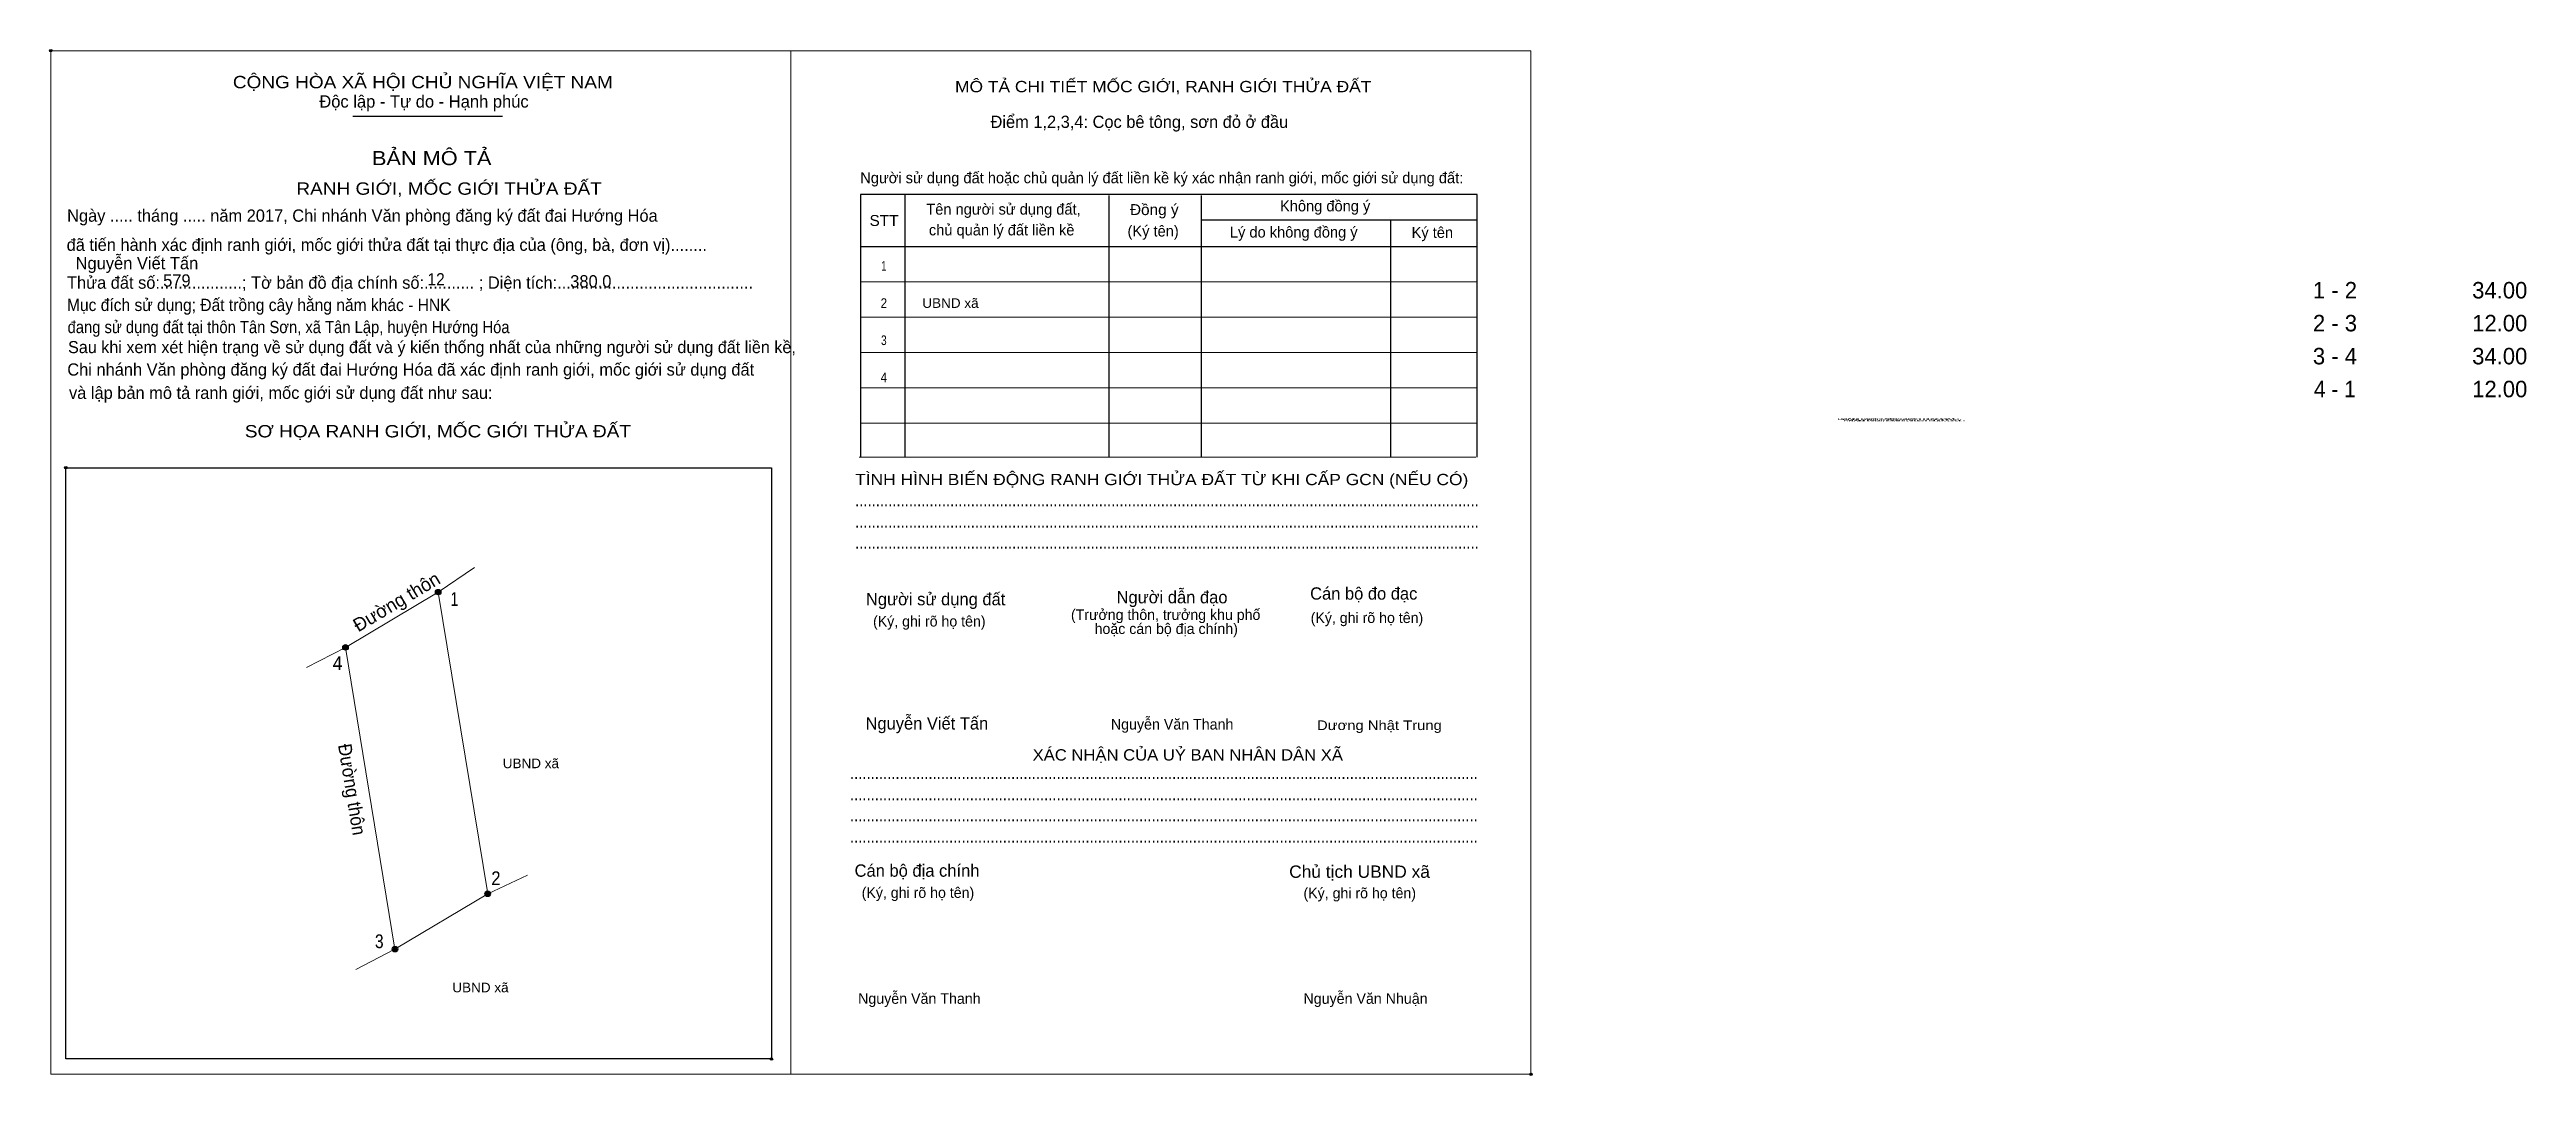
# Model space of a CAD drawing. Header units: metres. Extents: x 548128 to 548404, y 1837715 to 1837829.
import ezdxf
from ezdxf.enums import TextEntityAlignment as Align

# ---------------------------------------------------------------- set-up
doc = ezdxf.new("R2010")
doc.units = ezdxf.units.M
doc.header["$LTSCALE"] = 0.55
doc.header["$PDMODE"] = 32
doc.header["$PDSIZE"] = 0.275
for name, color, linetype, lineweight in [('1', 7, 'Continuous', 25), ('10', 7, 'Continuous', 13), ('11', 7, 'Continuous', 25), ('2', 7, 'Continuous', 13), ('27', 7, 'Continuous', 13)]:
    doc.layers.add(name, color=color, linetype=linetype, lineweight=lineweight)
for name, color, linetype in [('36', 7, 'Continuous'), ('52', 7, 'Continuous'), ('6', 7, 'Continuous'), ('60', 7, 'Continuous'), ('9', 7, 'Continuous')]:
    doc.layers.add(name, color=color, linetype=linetype)

msp = doc.modelspace()

# ---------------------------------------------------------------- hatches: boundary and pattern name
at = {"layer": '11'}
for points in [[(548171.8154, 1837769.03, 1), (548171.2046, 1837769.03, 1)], [(548161.5154, 1837762.88, 1), (548160.9046, 1837762.88, 1)], [(548177.3254, 1837735.48, 1), (548176.7146, 1837735.48, 1)], [(548177.3254, 1837735.48, 1), (548176.7146, 1837735.48, 1)], [(548167.0154, 1837729.33, 1), (548166.4046, 1837729.33, 1)]]:
    msp.add_hatch(color=256, dxfattribs=at).paths.add_polyline_path(points)

# ---------------------------------------------------------------- linework, layer by layer
at = {"layer": '1'}
for p, q in [((548162.03, 1837821.93), (548178.67, 1837821.93)), ((548223.37, 1837813.25), (548223.37, 1837784.03)), ((548246.06, 1837813.13), (548246.06, 1837784.03)), ((548256.31, 1837813.13), (548256.31, 1837784.03)), ((548256.31, 1837810.42), (548286.99, 1837810.42)), ((548277.38, 1837810.42), (548277.38, 1837784.03)), ((548218.44, 1837807.44), (548286.99, 1837807.44))]:
    msp.add_line(p, q, dxfattribs=at)
at = {"layer": '1', "lineweight": 13}
for p, q in [((548218.44, 1837803.52), (548286.99, 1837803.52)), ((548218.44, 1837799.59), (548286.99, 1837799.59)), ((548218.44, 1837795.67), (548286.99, 1837795.67)), ((548218.44, 1837791.74), (548286.99, 1837791.74)), ((548218.44, 1837787.82), (548286.99, 1837787.82)), ((548218.32, 1837784.03), (548286.87, 1837784.03))]:
    msp.add_line(p, q, dxfattribs=at)
at = {"layer": '1'}
msp.add_lwpolyline([(548286.99, 1837784.03), (548286.99, 1837813.25), (548218.44, 1837813.25), (548218.44, 1837784.03)], dxfattribs=at)
msp.add_lwpolyline([(548130.14, 1837782.86), (548208.56, 1837782.86), (548208.56, 1837717.12), (548130.14, 1837717.12)], close=True, dxfattribs=at)
for p in [(548128.45, 1837829.22), (548130.13, 1837782.87), (548130.13, 1837782.86), (548130.14, 1837782.86), (548208.56, 1837717.12), (548293, 1837715.42)]:
    msp.add_point(p, dxfattribs=at)
at = {"layer": '10'}
msp.add_lwpolyline([(548177.02, 1837735.48), (548166.71, 1837729.33), (548161.21, 1837762.88), (548171.51, 1837769.03)], close=True, dxfattribs=at)
at = {"layer": '11'}
for centre in [(548171.51, 1837769.03), (548161.21, 1837762.88), (548177.02, 1837735.48), (548177.02, 1837735.48), (548166.71, 1837729.33)]:
    msp.add_circle(centre, 0.3054, dxfattribs=at)
at = {"layer": '2'}
for points in [[(548210.72, 1837829.21), (548210.72, 1837829.22), (548128.45, 1837829.22), (548128.45, 1837715.42), (548210.72, 1837715.42), (548210.72, 1837715.42)], [(548210.72, 1837715.42), (548128.45, 1837715.42), (548128.45, 1837829.21), (548210.72, 1837829.21)], [(548210.72, 1837715.42), (548210.72, 1837715.42), (548292.99, 1837715.42), (548292.99, 1837829.21), (548210.72, 1837829.21), (548210.72, 1837829.21)], [(548210.72, 1837829.21), (548292.99, 1837829.21), (548292.99, 1837715.42), (548210.72, 1837715.42)], [(548210.72, 1837715.42), (548210.72, 1837715.42), (548292.99, 1837715.42), (548292.99, 1837829.21), (548210.72, 1837829.21), (548210.72, 1837829.21)], [(548210.72, 1837829.21), (548292.99, 1837829.21), (548292.99, 1837715.42), (548210.72, 1837715.42)]]:
    msp.add_lwpolyline(points, dxfattribs=at)
for points in [[(548210.72, 1837829.21), (548128.45, 1837829.21), (548128.45, 1837715.42), (548210.72, 1837715.42)], [(548210.72, 1837715.42), (548292.99, 1837715.42), (548292.99, 1837829.21), (548210.72, 1837829.21)], [(548210.72, 1837715.42), (548292.99, 1837715.42), (548292.99, 1837829.21), (548210.72, 1837829.21)]]:
    msp.add_lwpolyline(points, close=True, dxfattribs=at)
at = {"layer": '27'}
for p, q in [((548171.51, 1837769.03), (548175.56, 1837771.76)), ((548161.21, 1837762.88), (548156.86, 1837760.66)), ((548177.02, 1837735.48), (548181.45, 1837737.55)), ((548166.71, 1837729.33), (548162.37, 1837727.08))]:
    msp.add_line(p, q, dxfattribs=at)

# ---------------------------------------------------------------- texts
at = {"layer": '1'}
for s, height, width, p in [('CỘNG HÒA XÃ HỘI CHỦ NGHĨA VIỆT NAM', 1.373, 1.15, (548148.69, 1837825.05)), ('RANH GIỚI, MỐC GIỚI THỬA ĐẤT', 1.374, 1.15, (548155.75, 1837813.21)), ('Đồng ý', 1.216, 1.05, (548248.41, 1837810.95)), ('STT', 1.216, 1.05, (548219.46, 1837809.74)), ('Mục đích sử dụng; Đất trồng cây hằng năm khác - HNK', 1.363, 0.95, (548130.25, 1837800.28)), ('đang sử dụng đất tại thôn Tân Sơn, xã Tân Lập, huyện Hướng Hóa', 1.363, 0.9, (548130.32, 1837797.82)), ('SƠ HỌA RANH GIỚI, MỐC GIỚI THỬA ĐẤT', 1.374, 1.15, (548150.02, 1837786.23)), ('RANH GIỚI, MỐC GIỚI THỬA ĐẤT', 0.172, 3.55, (548327.08, 1837788.18)), ('RANH GIỚI, MỐC GIỚI THỬA ĐẤT', 0.172, 3.55, (548327.58, 1837788.18)), ('RANH GIỚI, MỐC GIỚI THỬA ĐẤT', 0.172, 3.55, (548327.75, 1837788)), ('RANH GIỚI, MỐC GIỚI THỬA ĐẤT', 0.172, 3.55, (548328.26, 1837788)), ('TÌNH HÌNH BIẾN ĐỘNG RANH GIỚI THỬA ĐẤT TỪ KHI CẤP GCN (NẾU CÓ)', 1.256, 1.15, (548217.86, 1837780.92)), ('.......................................................................................................................................................', 1.373, 0.9, (548217.86, 1837778.56)), ('.......................................................................................................................................................', 1.373, 0.9, (548217.86, 1837776.21)), ('.......................................................................................................................................................', 1.373, 0.9, (548217.86, 1837773.85)), ('Dương Nhật Trung', 1.069, 1.15, (548269.2, 1837753.69)), ('........................................................................................................................................................', 1.373, 0.9, (548217.29, 1837748.24)), ('........................................................................................................................................................', 1.373, 0.9, (548217.29, 1837745.88)), ('........................................................................................................................................................', 1.373, 0.9, (548217.29, 1837743.54)), ('........................................................................................................................................................', 1.373, 0.9, (548217.29, 1837741.18)), ('Chủ tịch UBND xã', 1.373, 1.05, (548266.11, 1837737.26))]:
    msp.add_text(s, height=height, dxfattribs=dict(at, width=width)).set_placement(p)
for s, height, width, p in [('MÔ TẢ CHI TIẾT MỐC GIỚI, RANH GIỚI THỬA ĐẤT', 1.256, 1.15, (548252.105, 1837824.61)), ('BẢN MÔ TẢ', 1.57, 1.15, (548170.795, 1837816.5)), ('XÁC NHẬN CỦA UỶ BAN NHÂN DÂN XÃ', 1.256, 1.1, (548254.84, 1837750.3))]:
    msp.add_text(s, height=height, dxfattribs=dict(at, width=width)).set_placement(p, align=Align.CENTER)
for s, height, p in [('Độc lập - Tự do - Hạnh phúc', 1.373, (548158.3, 1837822.9)), ('Điểm 1,2,3,4: Cọc bê tông, sơn đỏ ở đầu', 1.363, (548232.91, 1837820.64)), ('Người sử dụng đất hoặc chủ quản lý đất liền kề ký xác nhận ranh giới, mốc giới sử dụng đất:', 1.216, (548218.43, 1837814.49)), ('Ngày ..... tháng ..... năm 2017, Chi nhánh Văn phòng đăng ký đất đai Hướng Hóa', 1.363, (548130.27, 1837810.21)), ('Tên người sử dụng đất,', 1.216, (548225.77, 1837811)), ('Không đồng ý', 1.216, (548265.09, 1837811.36)), (' đã tiến hành xác định ranh giới, mốc giới thửa đất tại thực địa của (ông, bà, đơn vị)........', 1.363, (548129.71, 1837806.97)), ('chủ quản lý đất liền kề', 1.216, (548226.06, 1837808.69)), ('(Ký tên)', 1.216, (548248.14, 1837808.57)), ('Lý do không đồng ý', 1.216, (548259.52, 1837808.45)), ('Ký tên', 1.216, (548279.72, 1837808.41)), ('Thửa đất số:..................; Tờ bản đồ địa chính số:........... ; Diện tích:...........................................', 1.363, (548130.25, 1837802.76)), ('Sau khi xem xét hiện trạng về sử dụng đất và ý kiến thống nhất của những người sử dụng đất liền kề,', 1.342, (548130.37, 1837795.6)), ('Chi nhánh Văn phòng đăng ký đất đai Hướng Hóa đã xác định ranh giới, mốc giới sử dụng đất', 1.363, (548130.29, 1837793.1)), (' và lập bản mô tả ranh giới, mốc giới sử dụng đất như sau:', 1.363, (548129.97, 1837790.51)), ('Người sử dụng đất', 1.373, (548219.06, 1837767.56)), ('Người dẫn đạo', 1.373, (548246.92, 1837767.78)), ('Cán bộ đo đạc', 1.37, (548268.44, 1837768.19)), ('(Ký, ghi rõ họ tên)', 1.177, (548219.85, 1837765.2)), ('(Ký, ghi rõ họ tên)', 1.177, (548268.5, 1837765.59)), ('Nguyễn Văn Thanh', 1.182, (548246.29, 1837753.75)), ('Cán bộ địa chính', 1.373, (548217.8, 1837737.38)), ('(Ký, ghi rõ họ tên)', 1.177, (548218.59, 1837735.03)), ('(Ký, ghi rõ họ tên)', 1.177, (548267.7, 1837734.98)), ('Nguyễn Văn Thanh', 1.182, (548218.19, 1837723.25)), ('Nguyễn Văn Nhuận', 1.182, (548267.7, 1837723.25))]:
    msp.add_text(s, height=height, dxfattribs=at).set_placement(p)
for s, p in [('(Trưởng thôn, trưởng khu phố', (548252.38, 1837765.93)), ('hoặc cán bộ địa chính)', (548252.445, 1837764.37))]:
    msp.add_text(s, height=1.177, dxfattribs=at).set_placement(p, align=Align.CENTER)
at = {"layer": '10'}
msp.add_text('Đường thôn', height=1.5, rotation=30.841, dxfattribs=at).set_placement((548162.63, 1837764.54))
at = {"layer": '10', "width": 0.95}
msp.add_text('Đường thôn', height=1.5, rotation=279.31, dxfattribs=at).set_placement((548160.37, 1837752.03))
at = {"layer": '36', "width": 1.05}
for p in [(548181.82, 1837749.45), (548176.215, 1837724.53)]:
    msp.add_text('UBND xã', height=1.069, dxfattribs=at).set_placement(p, align=Align.CENTER)
at = {"layer": '52'}
for s, p in [('1 - 2', (548382.36, 1837801.68)), ('34.00', (548400.675, 1837801.68)), ('2 - 3', (548382.36, 1837798.02)), ('12.00', (548400.675, 1837798.02)), ('3 - 4', (548382.355, 1837794.35)), ('34.00', (548400.675, 1837794.35)), ('12.00', (548400.675, 1837790.69))]:
    msp.add_text(s, height=1.832, dxfattribs=at).set_placement(p, align=Align.CENTER)
at = {"layer": '52', "width": 0.95}
msp.add_text('4 - 1', height=1.832, dxfattribs=at).set_placement((548382.35, 1837790.69), align=Align.CENTER)
at = {"layer": '6'}
for s, p in [('Nguyễn Viết Tấn', (548131.21, 1837804.92)), ('579', (548140.94, 1837802.99)), ('380.0', (548186.19, 1837802.9)), ('Nguyễn Viết Tấn', (548219.02, 1837753.75))]:
    msp.add_text(s, height=1.369, dxfattribs=at).set_placement(p)
at = {"layer": '6', "width": 0.95}
msp.add_text('12', height=1.369, dxfattribs=at).set_placement((548170.31, 1837803.12))
at = {"layer": '60'}
for s, width, p in [('1', 0.75, (548221.055, 1837804.77)), ('2', 0.9, (548221.055, 1837800.63)), ('3', 0.8, (548221.05, 1837796.5)), ('4', 0.9, (548221.05, 1837792.36))]:
    msp.add_text(s, height=1.069, dxfattribs=dict(at, width=width)).set_placement(p, align=Align.CENTER)
at = {"layer": '60', "width": 1.05}
msp.add_text('UBND xã', height=1.069, dxfattribs=at).set_placement((548225.33, 1837800.63))
at = {"layer": '9'}
for s, width, p in [('1', 0.75, (548173.31, 1837767.49)), ('4', 0.95, (548160.33, 1837760.37)), ('2', 0.9, (548177.93, 1837736.45)), ('3', 0.85, (548164.965, 1837729.44))]:
    msp.add_text(s, height=1.527, dxfattribs=dict(at, width=width)).set_placement(p, align=Align.CENTER)

doc.saveas('drawing.dxf')
